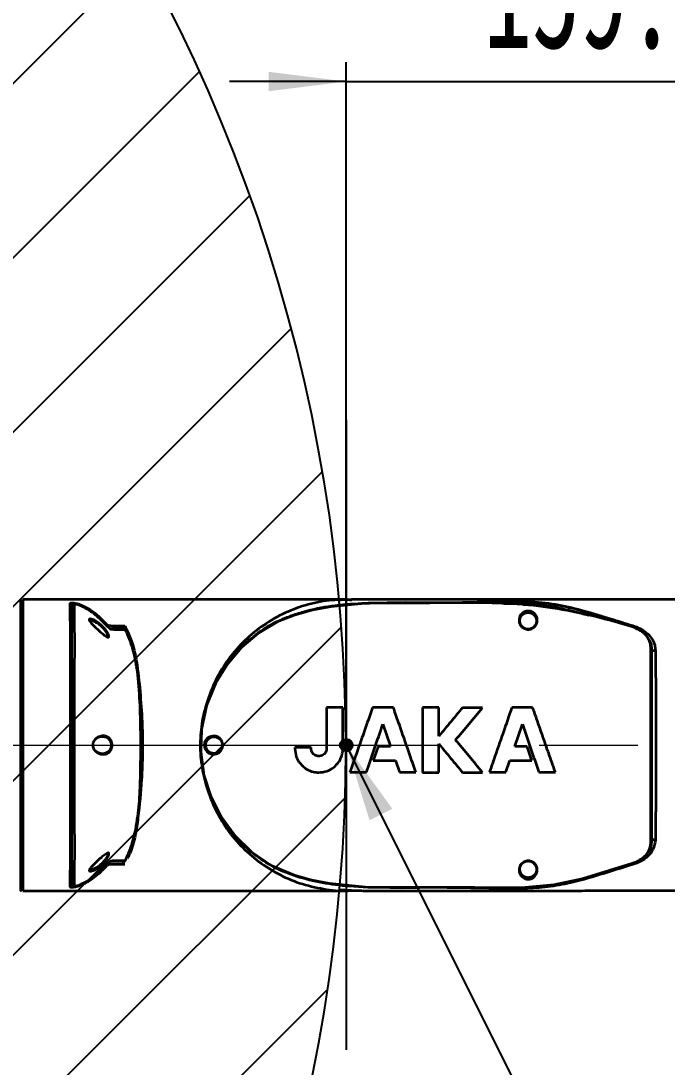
# Model space of a CAD drawing. Header units: millimetres. Extents: x 0 to 420, y 0 to 297.
# Drawn here: x 192.16 to 208.79, y 216.02 to 242.96 of the extents above; entities that cross this region are included whole.
import ezdxf

# ---------------------------------------------------------------- set-up
doc = ezdxf.new("R2010")
doc.units = ezdxf.units.MM
doc.header["$PDSIZE"] = -1
doc.linetypes.add('CENTERX2', pattern=[20.32, 12.7, -2.54, 2.54, -2.54])
doc.layers.add('细线层', color=4, linetype='Continuous')
doc.styles.add('SLDTEXTSTYLE4', font='TXT', dxfattribs={"width": 0.605})
doc.dimstyles.new('SLDDIMSTYLE0', dxfattribs={"dimtxt": 3, "dimasz": 2, "dimexe": 0, "dimexo": 0.0625, "dimgap": 0.75, "dimtad": 2, "dimdec": 1, "dimlfac": 10, "dimrnd": 1e-09, "dimzin": 12, "dimdsep": 46, "dimtxsty": 'SLDTEXTSTYLE4', "dimsah": 1, "dimcen": 0.09, "dimadec": 0, "dimazin": 3, "dimtfac": 1, "dimtmove": 0, "dimatfit": 0, "dimfxl": 0, "dimfrac": 2, "dimtolj": 1, "dimtzin": 12, "dimarcsym": 0})
doc.dimstyles.new('SLDDIMSTYLE2', dxfattribs={"dimtxt": 3, "dimasz": 2, "dimexe": 0, "dimexo": 0.0625, "dimgap": 0.75, "dimtad": 0, "dimtih": 1, "dimtoh": 1, "dimdec": 1, "dimlfac": 10, "dimrnd": 1e-09, "dimzin": 12, "dimdsep": 46, "dimtxsty": 'SLDTEXTSTYLE4', "dimsah": 1, "dimcen": 0, "dimadec": 0, "dimazin": 3, "dimtfac": 1, "dimtofl": 0, "dimtmove": 0, "dimatfit": 3, "dimfxl": 0, "dimfrac": 2, "dimtolj": 1, "dimtzin": 12, "dimarcsym": 0})
doc.dimstyles.new('SLDDIMSTYLE5', dxfattribs={"dimtxt": 0.18, "dimasz": 2, "dimexe": 0, "dimexo": 0.0625, "dimgap": 0, "dimtad": 0, "dimtih": 1, "dimtoh": 1, "dimdec": 0, "dimrnd": 1e-09, "dimzin": 0, "dimdsep": 46, "dimtxsty": 'Standard', "dimsah": 1, "dimcen": 0.09, "dimadec": 0, "dimazin": 0, "dimtfac": 2, "dimtdec": 0, "dimtofl": 0, "dimtmove": 0, "dimatfit": 3, "dimfxl": 0, "dimfrac": 2, "dimtolj": 1, "dimtzin": 0, "dimarcsym": 0})

# ---------------------------------------------------------------- blocks, each defined once
blk = doc.blocks.new('_D')
at = {"layer": '细线层'}
for p, q in [((200.534, 224.809), (200.534, 241.9)), ((216.464, 227.859), (216.464, 241.9)), ((200.534, 241.4), (197.534, 241.4)), ((200.534, 241.4), (216.464, 241.4)), ((216.464, 241.4), (219.464, 241.4))]:
    blk.add_line(p, q, dxfattribs=at)
for points in [[(200.534, 241.4), (198.534, 241.65), (198.534, 241.15)], [(216.464, 241.4), (218.464, 241.15), (218.464, 241.65)]]:
    blk.add_solid(points, dxfattribs=at)
at = {"layer": '细线层', "insert": (204.076, 245.267), "char_height": 3, "attachment_point": 1, "style": 'SLDTEXTSTYLE4'}
blk.add_mtext('159.3', dxfattribs=at)
blk = doc.blocks.new('_D_2')
at = {"layer": '细线层'}
for p, q in [((186.601, 255.531), (199.626, 270.002)), ((199.626, 270.002), (217.251, 270.002)), ((158.471, 224.276), (186.601, 255.531))]:
    blk.add_line(p, q, dxfattribs=at)
blk.add_solid([(186.601, 255.531), (188.125, 256.85), (187.754, 257.185)], dxfattribs=at)
at = {"layer": '细线层', "char_height": 3, "attachment_point": 1, "style": 'SLDTEXTSTYLE4'}
for s, insert in [('S', (201.214, 273.87)), ('R420.5', (203.964, 273.87))]:
    blk.add_mtext(s, dxfattribs=dict(at, insert=insert))

msp = doc.modelspace()

# ---------------------------------------------------------------- hatches: boundary and pattern name
at = {"layer": '细线层'}
h = msp.add_hatch(dxfattribs=at)
h.set_pattern_fill('ANSI31', color=256, style=0)
edge = h.paths.add_edge_path(flags=0)
edge.add_line((166.169, 208.06), (166.144, 185.378))
edge.add_arc((169.176, 206.209), 21.05, 261.7179, 300.6469)
edge.add_arc((158.471, 224.276), 42.05, 300.6469, 599.3531)
edge.add_arc((147.766, 206.209), 21.05, 239.3531, 278.2821)
edge.add_line((150.799, 185.378), (150.799, 208.048))
edge.add_arc((158.471, 224.276), 17.95, -64.6046, 244.697, ccw=False)
h = msp.add_hatch(color=256, dxfattribs=at)
edge = h.paths.add_edge_path(flags=0)
edge.add_arc((200.534, 224.309), 0.161, 0, 360)

# ---------------------------------------------------------------- linework, layer by layer
at = {"color": 7, "linetype": 'Continuous', "lineweight": 35}
for p, q in [((192.214, 228.059), (192.214, 220.559)), ((192.214, 227.109), (192.164, 227.109)), ((200.444, 225.281), (200.026, 225.281)), ((201.746, 225.279), (201.211, 225.279)), ((202.918, 225.278), (202.497, 225.278)), ((204.038, 225.273), (203.523, 225.273)), ((205.33, 225.279), (204.795, 225.279)), ((201.477, 224.846), (201.674, 224.276)), ((204.868, 224.276), (205.065, 224.846)), ((199.628, 224.243), (199.213, 224.243)), ((199.213, 224.243), (199.213, 224.222)), ((201.355, 224.276), (201.228, 223.914)), ((201.674, 224.276), (201.355, 224.276)), ((205.187, 224.276), (204.868, 224.276)), ((205.313, 223.914), (205.187, 224.276)), ((201.228, 223.914), (201.8, 223.914)), ((201.8, 223.914), (201.906, 223.609)), ((204.636, 223.609), (204.742, 223.914)), ((204.742, 223.914), (205.313, 223.914)), ((200.627, 223.609), (201.051, 223.609)), ((201.906, 223.609), (202.326, 223.609)), ((202.497, 223.606), (202.918, 223.606)), ((203.523, 223.607), (204.038, 223.607)), ((204.216, 223.609), (204.636, 223.609)), ((205.49, 223.609), (205.914, 223.609)), ((192.164, 221.509), (192.214, 221.509)), ((200.659, 220.567), (200.332, 220.577))]:
    msp.add_line(p, q, dxfattribs=at)
at = {"color": 8, "linetype": 'Continuous', "lineweight": 35}
for p, q in [((194.282, 224.094), (194.349, 224.107)), ((194.811, 221.294), (194.821, 221.317))]:
    msp.add_line(p, q, dxfattribs=at)
at = {"color": 7, "linetype": 'Continuous', "lineweight": 35, "flags": 128}
for points in [[(200.534, 228.059), (200.534, 228.059), (200.5, 228.059), (200.396, 228.059), (200.238, 228.059), (200.039, 228.059), (199.813, 228.059), (199.421, 228.059), (199.035, 228.059), (198.67, 228.059), (198.328, 228.059), (198.009, 228.059), (197.642, 228.059), (197.209, 228.059), (196.774, 228.059), (196.451, 228.059), (196.191, 228.059), (195.753, 228.059), (195.361, 228.059), (195.16, 228.059), (194.992, 228.059), (194.859, 228.059), (194.703, 228.059), (194.525, 228.059), (194.361, 228.059), (194.241, 228.059), (194.156, 228.059), (194.051, 228.059), (193.907, 228.059), (193.71, 228.059), (193.494, 228.059), (193.189, 228.059), (192.996, 228.059), (192.772, 228.059), (192.512, 228.059), (192.214, 228.059), (192.214, 228.059)], [(204.554, 227.953), (204.014, 227.971), (203.042, 227.973), (202.069, 227.985), (201.099, 227.965), (200.135, 227.872), (199.666, 227.786), (199.207, 227.658), (198.765, 227.482), (198.275, 227.194), (197.842, 226.825), (197.475, 226.395), (197.178, 225.914), (196.941, 225.333), (196.81, 224.72), (196.79, 224.124), (196.873, 223.534), (197.05, 222.981), (197.313, 222.465), (197.668, 221.979), (198.097, 221.558), (198.615, 221.212), (199.189, 220.966), (199.639, 220.839), (200.098, 220.751), (201.027, 220.658), (201.962, 220.637), (202.899, 220.647), (203.836, 220.65), (204.39, 220.641), (205.136, 220.651), (205.881, 220.719), (206.609, 220.87), (207.889, 221.266), (207.889, 221.266)], [(208.384, 226.689), (208.386, 226.702), (208.393, 226.715), (208.403, 226.727), (208.417, 226.736), (208.433, 226.743), (208.451, 226.746), (208.47, 226.747), (208.488, 226.744)], [(208.384, 221.929), (208.386, 221.915), (208.393, 221.903), (208.403, 221.891), (208.417, 221.882), (208.433, 221.875), (208.451, 221.871), (208.47, 221.871), (208.488, 221.873)]]:
    msp.add_lwpolyline(points, dxfattribs=at)
at = {"color": 8, "linetype": 'Continuous', "lineweight": 35, "flags": 128}
for points in [[(193.682, 227.931), (193.681, 227.929), (193.679, 227.925), (193.678, 227.92), (193.675, 227.915), (193.673, 227.908)], [(194.249, 227.542), (194.247, 227.54), (194.244, 227.538), (194.241, 227.534), (194.236, 227.53), (194.232, 227.526)], [(207.904, 227.388), (207.903, 227.383), (207.901, 227.376), (207.898, 227.368), (207.896, 227.36), (207.893, 227.351)], [(207.904, 221.23), (207.903, 221.235), (207.901, 221.242), (207.898, 221.249), (207.896, 221.258), (207.893, 221.267)], [(193.673, 220.708), (193.675, 220.703), (193.678, 220.698), (193.679, 220.693), (193.681, 220.689), (193.682, 220.687)]]:
    msp.add_lwpolyline(points, dxfattribs=at)
at = {"color": 7, "linetype": 'Continuous', "lineweight": 35}
for centre, radius, start, end in [((193.415, 227.906), 0.0489, 0.5205, 75.9617), ((193.514, 227.875), 0.0497, 71.3802, 178.6524), ((208.368, 226.816), 0.0162, 6.3085, 82.3297), ((208.368, 221.802), 0.0162, 277.6736, 353.6881), ((193.415, 220.712), 0.0489, 284.0346, 359.4815), ((193.514, 220.743), 0.0497, 181.3492, 288.6182)]:
    msp.add_arc(centre, radius, start, end, dxfattribs=at)
at = {"color": 8, "linetype": 'Continuous', "lineweight": 35}
for centre, radius, start, end in [((194.379, 227.359), 0.0512, 333.7362, 34.1115), ((194.45, 227.26), 0.0487, 31.428, 87.8718), ((194.379, 221.259), 0.0512, 325.8895, 26.6445), ((194.449, 221.358), 0.0488, 276.7608, 328.556)]:
    msp.add_arc(centre, radius, start, end, dxfattribs=at)
at = {"color": 7, "linetype": 'Continuous', "lineweight": 35}
for points, knots in [([(192.164, 224.309), (192.164, 224.517), (192.164, 224.938), (192.164, 225.55), (192.164, 226.132), (192.164, 226.658), (192.164, 227.121), (192.164, 227.5), (192.164, 227.794), (192.164, 227.979), (192.164, 228.064), (192.164, 228.05), (192.164, 228.047)], [0, 0, 0, 0, 0.1057247, 0.2145151, 0.3202402, 0.4290312, 0.534737, 0.6435052, 0.7492694, 0.858103, 0.9638445, 1, 1, 1, 1]), ([(193.427, 227.954), (193.429, 227.959), (193.433, 227.969), (193.468, 227.975), (193.525, 227.972), (193.601, 227.959), (193.655, 227.94), (193.682, 227.931)], [0, 0, 0, 0, 0.184073, 0.380102, 0.579128, 0.788491, 1, 1, 1, 1]), ([(207.904, 221.23), (207.627, 221.144), (207.072, 220.972), (206.323, 220.75), (205.643, 220.637), (205.045, 220.611), (204.006, 220.619), (202.847, 220.649), (201.567, 220.633), (200.696, 220.65), (199.921, 220.75), (199.285, 220.901), (198.707, 221.13), (198.214, 221.437), (197.782, 221.831), (197.404, 222.291), (197.096, 222.828), (196.884, 223.415), (196.778, 224.028), (196.782, 224.628), (196.889, 225.216), (197.088, 225.767), (197.377, 226.287), (197.752, 226.757), (198.206, 227.178), (198.666, 227.462), (199.085, 227.638), (199.554, 227.788), (200.172, 227.912), (200.937, 227.971), (201.974, 227.973), (203.091, 227.978), (204.287, 228.004), (205.196, 228.025), (205.996, 227.938), (206.672, 227.767), (207.305, 227.573), (207.716, 227.446), (207.904, 227.388)], [0, 0, 0, 0, 0.032965, 0.06591, 0.08842, 0.111032, 0.133646, 0.206248, 0.242578, 0.278865, 0.304849, 0.331131, 0.352783, 0.375036, 0.396654, 0.418797, 0.442302, 0.466541, 0.489182, 0.512536, 0.534264, 0.556602, 0.578711, 0.601409, 0.624581, 0.648536, 0.662294, 0.676058, 0.704305, 0.733616, 0.762975, 0.821892, 0.86029, 0.898673, 0.924888, 0.951261, 0.977642, 1, 1, 1, 1]), ([(200.674, 228.052), (200.482, 228.052), (200.078, 228.053), (199.475, 227.922), (198.882, 227.696), (198.338, 227.369), (197.854, 226.958), (197.449, 226.47), (197.127, 225.922), (196.914, 225.326), (196.807, 224.897), (196.804, 224.672), (196.804, 224.657)], [0, 0, 0, 0, 0.101498, 0.212784, 0.32407, 0.43539, 0.546711, 0.658077, 0.769443, 0.880784, 0.992126, 1, 1, 1, 1]), ([(200.344, 228.041), (200.423, 228.052), (200.533, 228.067), (200.643, 228.053), (200.673, 228.05)], [0, 0, 0, 0, 0.719691, 1, 1, 1, 1]), ([(212.514, 228.059), (212.353, 228.059), (212.016, 228.059), (211.512, 228.059), (211.017, 228.059), (210.555, 228.059), (210.125, 228.058), (209.657, 228.058), (209.162, 228.058), (208.65, 228.058), (208.201, 228.058), (207.785, 228.058), (207.415, 228.058), (207.097, 228.058), (206.797, 228.058), (206.49, 228.058), (206.165, 228.058), (205.907, 228.059), (205.682, 228.059), (205.46, 228.059), (205.178, 228.059), (204.851, 228.059), (204.515, 228.059), (204.177, 228.059), (203.711, 228.059), (203.105, 228.059), (202.413, 228.059), (201.857, 228.059), (201.442, 228.058), (201.146, 228.058), (200.897, 228.058), (200.728, 228.058), (200.664, 228.058), (200.674, 228.057), (200.676, 228.057)], [0, 0, 0, 0, 0.036672, 0.076873, 0.114802, 0.149432, 0.182083, 0.213012, 0.255922, 0.294868, 0.32971, 0.36076, 0.396456, 0.425693, 0.449315, 0.486667, 0.525371, 0.56142, 0.577166, 0.593073, 0.616071, 0.642292, 0.667311, 0.692744, 0.719387, 0.773634, 0.830981, 0.877214, 0.90105, 0.924772, 0.949053, 0.973611, 0.996377, 1, 1, 1, 1]), ([(207.757, 227.396), (207.702, 227.414), (207.424, 227.501), (206.995, 227.643), (206.493, 227.795), (206.098, 227.891), (205.731, 227.953), (205.365, 227.981), (204.97, 227.994), (204.699, 227.99), (204.555, 227.988)], [0, 0, 0, 0, 0.053194, 0.266565, 0.413162, 0.532376, 0.63842, 0.752748, 0.868258, 1, 1, 1, 1]), ([(193.427, 220.664), (193.429, 220.714), (193.432, 220.816), (193.435, 221.063), (193.436, 221.347), (193.436, 221.653), (193.436, 221.959), (193.436, 222.364), (193.435, 222.88), (193.435, 223.446), (193.435, 224.026), (193.435, 224.61), (193.435, 225.168), (193.435, 225.705), (193.436, 226.201), (193.436, 226.652), (193.436, 227.001), (193.436, 227.266), (193.435, 227.533), (193.433, 227.715), (193.43, 227.867), (193.428, 227.917), (193.427, 227.954)], [0, 0, 0, 0, 0.053829, 0.108317, 0.177925, 0.213791, 0.24965, 0.305085, 0.362071, 0.417584, 0.474883, 0.527729, 0.582132, 0.634612, 0.688556, 0.742228, 0.79721, 0.833444, 0.869685, 0.944151, 0.959473, 1, 1, 1, 1]), ([(193.464, 227.907), (193.464, 227.855), (193.464, 227.759), (193.464, 227.549), (193.464, 227.304), (193.464, 226.998), (193.464, 226.623), (193.464, 226.18), (193.464, 225.688), (193.464, 225.161), (193.464, 224.608), (193.464, 224.036), (193.464, 223.462), (193.464, 222.905), (193.464, 222.393), (193.464, 221.961), (193.464, 221.609), (193.464, 221.324), (193.464, 221.074), (193.464, 220.86), (193.464, 220.761), (193.464, 220.711)], [0, 0, 0, 0, 0.055954, 0.105021, 0.154203, 0.203201, 0.257517, 0.311803, 0.364926, 0.418038, 0.471547, 0.525056, 0.581343, 0.637636, 0.693766, 0.749922, 0.796996, 0.844267, 0.891412, 0.94571, 1, 1, 1, 1]), ([(193.55, 227.938), (193.535, 227.938), (193.513, 227.938), (193.485, 227.923), (193.47, 227.907), (193.468, 227.896), (193.468, 227.893)], [0, 0, 0, 0, 0.4548862, 0.703277, 0.9280051, 1, 1, 1, 1]), ([(193.53, 227.922), (193.531, 227.868), (193.534, 227.758), (193.537, 227.502), (193.538, 227.211), (193.538, 226.896), (193.538, 226.585), (193.537, 226.179), (193.537, 225.669), (193.536, 225.11), (193.536, 224.54), (193.536, 223.968), (193.536, 223.422), (193.537, 222.899), (193.537, 222.416), (193.538, 221.976), (193.538, 221.632), (193.538, 221.366), (193.537, 221.093), (193.535, 220.906), (193.532, 220.766), (193.531, 220.723), (193.53, 220.696)], [0, 0, 0, 0, 0.054526, 0.109631, 0.181307, 0.218247, 0.255179, 0.310387, 0.367131, 0.422424, 0.479506, 0.532005, 0.586051, 0.638194, 0.691778, 0.745379, 0.800247, 0.838324, 0.876409, 0.954635, 0.971616, 1, 1, 1, 1]), ([(193.683, 227.904), (193.666, 227.911), (193.634, 227.923), (193.59, 227.933), (193.571, 227.934), (193.563, 227.934)], [0, 0, 0, 0, 0.372603, 0.742451, 1, 1, 1, 1]), ([(193.682, 227.931), (193.755, 227.899), (193.904, 227.833), (194.064, 227.716), (194.177, 227.616), (194.225, 227.567), (194.249, 227.542)], [0, 0, 0, 0, 0.346453, 0.702578, 0.85166, 1, 1, 1, 1]), ([(194.213, 227.543), (194.144, 227.606), (194.005, 227.734), (193.819, 227.845), (193.707, 227.894), (193.683, 227.904)], [0, 0, 0, 0, 0.432441, 0.877423, 1, 1, 1, 1]), ([(205.211, 227.762), (205.218, 227.762), (205.237, 227.762), (205.273, 227.756), (205.322, 227.739), (205.387, 227.696), (205.446, 227.608), (205.459, 227.498), (205.418, 227.397), (205.365, 227.339), (205.307, 227.306), (205.26, 227.293), (205.214, 227.288), (205.167, 227.292), (205.111, 227.311), (205.051, 227.349), (204.994, 227.423), (204.968, 227.537), (204.997, 227.637), (205.058, 227.706), (205.104, 227.737), (205.154, 227.755), (205.187, 227.761), (205.207, 227.762), (205.211, 227.762)], [0, 0, 0, 0, 0.010349, 0.026296, 0.05037, 0.092973, 0.180072, 0.308869, 0.37721, 0.427737, 0.459927, 0.48549, 0.498017, 0.523295, 0.54847, 0.584142, 0.639814, 0.732041, 0.859595, 0.905554, 0.951711, 0.97293, 0.994323, 1, 1, 1, 1]), ([(205.211, 227.724), (205.207, 227.724), (205.19, 227.723), (205.173, 227.72), (205.149, 227.714), (205.113, 227.701), (205.071, 227.673), (205.016, 227.61), (204.989, 227.519), (205.013, 227.416), (205.065, 227.349), (205.119, 227.313), (205.171, 227.296), (205.214, 227.293), (205.256, 227.297), (205.299, 227.309), (205.352, 227.34), (205.4, 227.392), (205.437, 227.484), (205.426, 227.584), (205.372, 227.663), (205.313, 227.703), (205.268, 227.718), (205.235, 227.724), (205.218, 227.724), (205.211, 227.724)], [0, 0, 0, 0, 0.005428, 0.024171, 0.026117, 0.046995, 0.093214, 0.139713, 0.269383, 0.362718, 0.418361, 0.453406, 0.477722, 0.501881, 0.513867, 0.538533, 0.570105, 0.620502, 0.689505, 0.820445, 0.908696, 0.951246, 0.974795, 0.990118, 1, 1, 1, 1]), ([(205.079, 227.928), (205.206, 227.926), (205.459, 227.922), (205.851, 227.882), (206.248, 227.791), (206.558, 227.714), (206.731, 227.664), (206.768, 227.653)], [0, 0, 0, 0, 0.221757, 0.441622, 0.685716, 0.932077, 1, 1, 1, 1]), ([(194.413, 227.086), (194.408, 227.086), (194.391, 227.088), (194.343, 227.116), (194.261, 227.178), (194.152, 227.273), (194.049, 227.37), (193.976, 227.447), (193.937, 227.496), (193.919, 227.529), (193.919, 227.55), (193.931, 227.558), (193.956, 227.561), (194.012, 227.547), (194.107, 227.498), (194.215, 227.417), (194.306, 227.324), (194.37, 227.239), (194.408, 227.174), (194.428, 227.126), (194.431, 227.096), (194.423, 227.086), (194.415, 227.086), (194.413, 227.086)], [0, 0, 0, 0, 0.026826, 0.075592, 0.141306, 0.227794, 0.315489, 0.368138, 0.406158, 0.434307, 0.462581, 0.4877, 0.502047, 0.555021, 0.632951, 0.714645, 0.788866, 0.843784, 0.886876, 0.922994, 0.959221, 0.992481, 1, 1, 1, 1]), ([(194.379, 227.097), (194.386, 227.096), (194.395, 227.093), (194.407, 227.095), (194.412, 227.099), (194.415, 227.112), (194.412, 227.131), (194.393, 227.175), (194.355, 227.234), (194.291, 227.312), (194.201, 227.396), (194.095, 227.469), (194, 227.513), (193.944, 227.526), (193.927, 227.523), (193.924, 227.523)], [0, 0, 0, 0, 0.049169, 0.062886, 0.122456, 0.123308, 0.188983, 0.254856, 0.334271, 0.436625, 0.576303, 0.730894, 0.878145, 0.977054, 1, 1, 1, 1]), ([(194.461, 227.307), (194.461, 227.307), (194.462, 227.307), (194.456, 227.31), (194.442, 227.321), (194.411, 227.348), (194.362, 227.395), (194.296, 227.461), (194.241, 227.517), (194.209, 227.549), (194.204, 227.554)], [0, 0, 0, 0, 0.011981, 0.068104, 0.155549, 0.291123, 0.479245, 0.698596, 0.947711, 1, 1, 1, 1]), ([(194.491, 227.286), (194.489, 227.286), (194.481, 227.287), (194.456, 227.304), (194.403, 227.352), (194.32, 227.434), (194.252, 227.504), (194.213, 227.543)], [0, 0, 0, 0, 0.048797, 0.211527, 0.409861, 0.663905, 1, 1, 1, 1]), ([(194.249, 227.542), (194.272, 227.519), (194.313, 227.476), (194.364, 227.426), (194.399, 227.398), (194.415, 227.388), (194.42, 227.388), (194.421, 227.388)], [0, 0, 0, 0, 0.328416, 0.594619, 0.797359, 0.960558, 1, 1, 1, 1]), ([(194.421, 227.388), (194.454, 227.386), (194.519, 227.383), (194.554, 227.381), (194.615, 227.382), (194.7, 227.384), (194.788, 227.383), (194.833, 227.382)], [0, 0, 0, 0, 0.230922, 0.463262, 0.623333, 0.81068, 1, 1, 1, 1]), ([(194.45, 227.309), (194.476, 227.309), (194.528, 227.309), (194.56, 227.309), (194.63, 227.309), (194.721, 227.309), (194.791, 227.309), (194.82, 227.309)], [0, 0, 0, 0, 0.238054, 0.476897, 0.667442, 0.859575, 1, 1, 1, 1]), ([(194.85, 227.281), (194.824, 227.281), (194.759, 227.283), (194.674, 227.281), (194.605, 227.281), (194.573, 227.281), (194.518, 227.284), (194.491, 227.286)], [0, 0, 0, 0, 0.122156, 0.314963, 0.509718, 0.754879, 1, 1, 1, 1]), ([(194.811, 227.324), (194.806, 227.32), (194.796, 227.313), (194.782, 227.309), (194.774, 227.309), (194.772, 227.309)], [0, 0, 0, 0, 0.4302628, 0.8598787, 1, 1, 1, 1]), ([(194.82, 227.309), (194.825, 227.308), (194.835, 227.307), (194.845, 227.297), (194.848, 227.287), (194.849, 227.281), (194.85, 227.281), (194.85, 227.281)], [0, 0, 0, 0, 0.274476, 0.609005, 0.948829, 0.993304, 1, 1, 1, 1]), ([(194.85, 221.337), (194.903, 221.455), (195.01, 221.69), (195.127, 222.154), (195.207, 222.718), (195.24, 223.376), (195.246, 223.98), (195.248, 224.629), (195.233, 225.325), (195.188, 226.036), (195.091, 226.653), (194.967, 227.04), (194.869, 227.241), (194.85, 227.281)], [0, 0, 0, 0, 0.063958, 0.128008, 0.236726, 0.345821, 0.454937, 0.53612, 0.668169, 0.800148, 0.889164, 0.977936, 1, 1, 1, 1]), ([(208.37, 226.832), (208.363, 226.886), (208.349, 227.006), (208.235, 227.161), (208.071, 227.283), (207.949, 227.329), (207.889, 227.352)], [0, 0, 0, 0, 0.264501, 0.57911, 0.793515, 1, 1, 1, 1]), ([(207.904, 227.388), (207.97, 227.365), (208.101, 227.317), (208.266, 227.206), (208.4, 227.061), (208.475, 226.901), (208.484, 226.79), (208.488, 226.744)], [0, 0, 0, 0, 0.183275, 0.367283, 0.575619, 0.824948, 1, 1, 1, 1]), ([(208.299, 227.046), (208.317, 227.024), (208.377, 226.952), (208.381, 226.872), (208.384, 226.817)], [0, 0, 0, 0, 0.3061555, 1, 1, 1, 1]), ([(208.37, 221.786), (208.371, 221.902), (208.371, 222.136), (208.372, 222.538), (208.373, 222.979), (208.373, 223.457), (208.374, 223.962), (208.374, 224.479), (208.374, 224.982), (208.373, 225.455), (208.372, 225.909), (208.372, 226.34), (208.371, 226.617), (208.37, 226.775), (208.37, 226.809), (208.37, 226.832)], [0, 0, 0, 0, 0.087552, 0.175407, 0.262797, 0.351517, 0.440179, 0.529202, 0.618244, 0.702306, 0.786418, 0.880322, 0.974285, 0.982107, 1, 1, 1, 1]), ([(208.384, 226.817), (208.384, 226.784), (208.384, 226.63), (208.384, 226.328), (208.384, 225.9), (208.384, 225.449), (208.384, 224.978), (208.384, 224.478), (208.384, 223.964), (208.384, 223.462), (208.384, 222.987), (208.384, 222.549), (208.384, 222.148), (208.384, 221.916), (208.384, 221.8)], [0, 0, 0, 0, 0.025738, 0.119754, 0.213711, 0.297803, 0.381845, 0.470818, 0.55977, 0.648392, 0.737072, 0.824505, 0.912404, 1, 1, 1, 1]), ([(208.488, 226.744), (208.49, 226.625), (208.492, 226.386), (208.496, 225.976), (208.499, 225.53), (208.501, 225.049), (208.502, 224.545), (208.502, 224.032), (208.501, 223.533), (208.499, 223.064), (208.496, 222.73), (208.494, 222.377), (208.491, 222.119), (208.489, 221.924), (208.488, 221.873)], [0, 0, 0, 0, 0.090875, 0.182075, 0.272786, 0.365113, 0.457386, 0.550023, 0.64269, 0.731495, 0.820352, 0.848401, 0.960931, 1, 1, 1, 1]), ([(200.026, 225.281), (200.026, 225.109), (200.026, 224.761), (200.027, 224.402), (200.027, 224.221)], [0, 0, 0, 0, 0.494467, 1, 1, 1, 1]), ([(200.444, 224.269), (200.444, 224.438), (200.444, 224.78), (200.444, 225.113), (200.444, 225.281)], [0, 0, 0, 0, 0.494856, 1, 1, 1, 1]), ([(201.211, 225.279), (201.139, 225.073), (200.993, 224.655), (200.795, 224.089), (200.674, 223.742), (200.627, 223.609)], [0, 0, 0, 0, 0.374588, 0.75997, 1, 1, 1, 1]), ([(202.326, 223.609), (202.253, 223.819), (202.105, 224.245), (201.909, 224.81), (201.791, 225.151), (201.746, 225.279)], [0, 0, 0, 0, 0.377072, 0.765108, 1, 1, 1, 1]), ([(202.497, 225.278), (202.497, 225.081), (202.497, 224.681), (202.497, 224.113), (202.497, 223.757), (202.497, 223.606)], [0, 0, 0, 0, 0.3589343, 0.7282411, 1, 1, 1, 1]), ([(202.918, 224.541), (202.918, 224.664), (202.918, 224.913), (202.918, 225.156), (202.918, 225.278)], [0, 0, 0, 0, 0.497411, 1, 1, 1, 1]), ([(203.523, 225.273), (203.423, 225.152), (203.223, 224.91), (203.019, 224.664), (202.918, 224.541)], [0, 0, 0, 0, 0.498532, 1, 1, 1, 1]), ([(203.349, 224.44), (203.464, 224.579), (203.696, 224.859), (203.923, 225.135), (204.038, 225.273)], [0, 0, 0, 0, 0.4981322, 1, 1, 1, 1]), ([(204.795, 225.279), (204.72, 225.061), (204.566, 224.619), (204.37, 224.053), (204.254, 223.718), (204.216, 223.609)], [0, 0, 0, 0, 0.395558, 0.802437, 1, 1, 1, 1]), ([(205.914, 223.609), (205.876, 223.717), (205.801, 223.934), (205.683, 224.269), (205.565, 224.609), (205.446, 224.949), (205.369, 225.17), (205.33, 225.279)], [0, 0, 0, 0, 0.1963334, 0.3926723, 0.5965825, 0.8005606, 1, 1, 1, 1]), ([(201.051, 223.609), (201.121, 223.812), (201.263, 224.223), (201.405, 224.637), (201.477, 224.846)], [0, 0, 0, 0, 0.493172, 1, 1, 1, 1]), ([(205.065, 224.846), (205.135, 224.642), (205.277, 224.229), (205.418, 223.817), (205.49, 223.609)], [0, 0, 0, 0, 0.494053, 1, 1, 1, 1]), ([(194.296, 224.073), (194.282, 224.073), (194.229, 224.072), (194.15, 224.098), (194.075, 224.155), (194.033, 224.214), (194.013, 224.272), (194.011, 224.329), (194.025, 224.386), (194.06, 224.447), (194.129, 224.508), (194.198, 224.536), (194.281, 224.549), (194.356, 224.541), (194.435, 224.494), (194.482, 224.435), (194.507, 224.371), (194.515, 224.305), (194.506, 224.243), (194.482, 224.183), (194.435, 224.124), (194.37, 224.084), (194.319, 224.076), (194.296, 224.073)], [0, 0, 0, 0, 0.033003, 0.119054, 0.176474, 0.217205, 0.248376, 0.279724, 0.307475, 0.345687, 0.401747, 0.483232, 0.50058, 0.589241, 0.650921, 0.697243, 0.734111, 0.77117, 0.803772, 0.836557, 0.883678, 0.947878, 1, 1, 1, 1]), ([(194.349, 224.107), (194.373, 224.118), (194.399, 224.129), (194.439, 224.162), (194.466, 224.194), (194.49, 224.248), (194.499, 224.305), (194.492, 224.366), (194.466, 224.424), (194.42, 224.478), (194.341, 224.52), (194.267, 224.527), (194.185, 224.515), (194.12, 224.495), (194.073, 224.45), (194.056, 224.434)], [0, 0, 0, 0, 0.100254, 0.10928, 0.188326, 0.242599, 0.296091, 0.356847, 0.417871, 0.495609, 0.600486, 0.752571, 0.782369, 0.922059, 1, 1, 1, 1]), ([(197.136, 224.545), (197.167, 224.539), (197.22, 224.53), (197.288, 224.479), (197.33, 224.421), (197.352, 224.362), (197.357, 224.302), (197.348, 224.246), (197.326, 224.19), (197.282, 224.131), (197.2, 224.078), (197.109, 224.066), (197.01, 224.091), (196.941, 224.14), (196.9, 224.209), (196.886, 224.255), (196.88, 224.286), (196.88, 224.318), (196.883, 224.349), (196.893, 224.391), (196.925, 224.456), (196.998, 224.529), (197.084, 224.539), (197.136, 224.545)], [0, 0, 0, 0, 0.071838, 0.124447, 0.159478, 0.187009, 0.214707, 0.238641, 0.263041, 0.301322, 0.359294, 0.451581, 0.513004, 0.620581, 0.668308, 0.685168, 0.702169, 0.714433, 0.726682, 0.745711, 0.782689, 0.870357, 1, 1, 1, 1]), ([(197.151, 224.523), (197.151, 224.523), (197.12, 224.526), (197.073, 224.519), (197.005, 224.485), (196.96, 224.443), (196.931, 224.384), (196.922, 224.346), (196.919, 224.317), (196.919, 224.288), (196.924, 224.259), (196.937, 224.218), (196.974, 224.155), (197.036, 224.111), (197.126, 224.089), (197.208, 224.099), (197.282, 224.147), (197.323, 224.201), (197.343, 224.251), (197.351, 224.299), (197.348, 224.335), (197.341, 224.37), (197.326, 224.411), (197.288, 224.464), (197.226, 224.51), (197.179, 224.518), (197.151, 224.523)], [0, 0, 0, 0, 0.000361, 0.084349, 0.132091, 0.220919, 0.25785, 0.276445, 0.288193, 0.29989, 0.316324, 0.332945, 0.38085, 0.490065, 0.552453, 0.645756, 0.703651, 0.741246, 0.764826, 0.787694, 0.809442, 0.814193, 0.840751, 0.875102, 0.927537, 1, 1, 1, 1]), ([(192.164, 220.563), (192.164, 220.561), (192.164, 220.543), (192.164, 220.608), (192.164, 220.763), (192.164, 221.032), (192.164, 221.388), (192.164, 221.832), (192.164, 222.341), (192.164, 222.911), (192.164, 223.441), (192.164, 223.913), (192.164, 224.176), (192.164, 224.309)], [0, 0, 0, 0, 0.007852, 0.113564, 0.222339, 0.328076, 0.43688, 0.54263, 0.651449, 0.757146, 0.865905, 0.93258, 1, 1, 1, 1]), ([(199.213, 224.222), (199.219, 224.153), (199.233, 224.015), (199.337, 223.832), (199.492, 223.691), (199.667, 223.615), (199.783, 223.608), (199.83, 223.605)], [0, 0, 0, 0, 0.212498, 0.42495, 0.639788, 0.857142, 1, 1, 1, 1]), ([(199.664, 224.114), (199.656, 224.128), (199.642, 224.155), (199.633, 224.199), (199.629, 224.228), (199.628, 224.243)], [0, 0, 0, 0, 0.350872, 0.672841, 1, 1, 1, 1]), ([(200.027, 224.221), (200.026, 224.211), (200.025, 224.192), (200.018, 224.156), (200.005, 224.132), (199.997, 224.116)], [0, 0, 0, 0, 0.261898, 0.523883, 1, 1, 1, 1]), ([(200.443, 224.154), (200.444, 224.169), (200.445, 224.195), (200.445, 224.233), (200.444, 224.257), (200.444, 224.269)], [0, 0, 0, 0, 0.372293, 0.686049, 1, 1, 1, 1]), ([(202.918, 224.339), (203.019, 224.217), (203.221, 223.972), (203.422, 223.729), (203.523, 223.607)], [0, 0, 0, 0, 0.498524, 1, 1, 1, 1]), ([(202.918, 223.606), (202.918, 223.727), (202.918, 223.97), (202.918, 224.216), (202.918, 224.339)], [0, 0, 0, 0, 0.497467, 1, 1, 1, 1]), ([(204.038, 223.607), (203.924, 223.745), (203.695, 224.021), (203.465, 224.3), (203.349, 224.44)], [0, 0, 0, 0, 0.498151, 1, 1, 1, 1]), ([(194.066, 224.173), (194.085, 224.157), (194.139, 224.114), (194.216, 224.094), (194.268, 224.094), (194.282, 224.094)], [0, 0, 0, 0, 0.299749, 0.805794, 1, 1, 1, 1]), ([(196.814, 223.92), (196.833, 223.761), (196.876, 223.392), (197.068, 222.839), (197.361, 222.276), (197.748, 221.773), (198.213, 221.34), (198.745, 220.994), (199.327, 220.738), (199.943, 220.595), (200.402, 220.539), (200.648, 220.566), (200.684, 220.57)], [0, 0, 0, 0, 0.085115, 0.197045, 0.308974, 0.420953, 0.532932, 0.644896, 0.75686, 0.868792, 0.980725, 1, 1, 1, 1]), ([(199.83, 224.024), (199.813, 224.025), (199.775, 224.028), (199.719, 224.054), (199.682, 224.088), (199.666, 224.11), (199.664, 224.114)], [0, 0, 0, 0, 0.249929, 0.585133, 0.920977, 1, 1, 1, 1]), ([(199.83, 223.605), (199.898, 223.611), (200.035, 223.624), (200.218, 223.728), (200.359, 223.882), (200.426, 224.036), (200.439, 224.13), (200.443, 224.154)], [0, 0, 0, 0, 0.226793, 0.453516, 0.683386, 0.917052, 1, 1, 1, 1]), ([(199.997, 224.116), (199.987, 224.103), (199.964, 224.072), (199.912, 224.038), (199.863, 224.025), (199.835, 224.024), (199.83, 224.024)], [0, 0, 0, 0, 0.247266, 0.58298, 0.917936, 1, 1, 1, 1]), ([(207.889, 221.266), (207.944, 221.286), (208.052, 221.327), (208.19, 221.421), (208.301, 221.542), (208.361, 221.669), (208.368, 221.754), (208.37, 221.786)], [0, 0, 0, 0, 0.187742, 0.375007, 0.588456, 0.843175, 1, 1, 1, 1]), ([(208.488, 221.873), (208.476, 221.788), (208.455, 221.634), (208.308, 221.447), (208.124, 221.311), (207.977, 221.256), (207.904, 221.23)], [0, 0, 0, 0, 0.326645, 0.585305, 0.795658, 1, 1, 1, 1]), ([(208.384, 221.8), (208.381, 221.769), (208.373, 221.685), (208.341, 221.595), (208.293, 221.546), (208.291, 221.544)], [0, 0, 0, 0, 0.368084, 0.966204, 1, 1, 1, 1]), ([(193.963, 221.06), (193.959, 221.06), (193.942, 221.057), (193.923, 221.061), (193.917, 221.08), (193.927, 221.107), (193.958, 221.15), (194.021, 221.22), (194.116, 221.311), (194.222, 221.407), (194.312, 221.48), (194.368, 221.517), (194.401, 221.532), (194.423, 221.534), (194.432, 221.518), (194.426, 221.485), (194.406, 221.441), (194.371, 221.38), (194.309, 221.296), (194.219, 221.204), (194.107, 221.119), (194.016, 221.072), (193.972, 221.062), (193.963, 221.06)], [0, 0, 0, 0, 0.011601, 0.049499, 0.07483, 0.100179, 0.133988, 0.185025, 0.263796, 0.345527, 0.419067, 0.472237, 0.495822, 0.532285, 0.568847, 0.60266, 0.636128, 0.673346, 0.729227, 0.804043, 0.880753, 0.973945, 1, 1, 1, 1]), ([(193.951, 221.095), (193.961, 221.097), (194.002, 221.105), (194.057, 221.131), (194.133, 221.176), (194.205, 221.225), (194.293, 221.308), (194.355, 221.384), (194.391, 221.44), (194.41, 221.481), (194.416, 221.51), (194.41, 221.524), (194.399, 221.522), (194.395, 221.522)], [0, 0, 0, 0, 0.05416, 0.238416, 0.249999, 0.411325, 0.567796, 0.683508, 0.759752, 0.827678, 0.895855, 0.969592, 1, 1, 1, 1]), ([(194.213, 221.075), (194.227, 221.089), (194.277, 221.139), (194.352, 221.216), (194.422, 221.284), (194.468, 221.324), (194.484, 221.329), (194.491, 221.332)], [0, 0, 0, 0, 0.123443, 0.4285, 0.665628, 0.832911, 1, 1, 1, 1]), ([(194.214, 221.074), (194.217, 221.077), (194.249, 221.109), (194.306, 221.166), (194.374, 221.235), (194.423, 221.281), (194.45, 221.304), (194.461, 221.311), (194.46, 221.311), (194.46, 221.31)], [0, 0, 0, 0, 0.032497, 0.31319, 0.547226, 0.746104, 0.892384, 0.977038, 1, 1, 1, 1]), ([(194.421, 221.23), (194.416, 221.228), (194.406, 221.225), (194.375, 221.2), (194.33, 221.158), (194.284, 221.112), (194.256, 221.083), (194.249, 221.076)], [0, 0, 0, 0, 0.169089, 0.338293, 0.587425, 0.900116, 1, 1, 1, 1]), ([(194.833, 221.236), (194.774, 221.235), (194.658, 221.234), (194.578, 221.236), (194.531, 221.237), (194.493, 221.233), (194.435, 221.231), (194.421, 221.23)], [0, 0, 0, 0, 0.268386, 0.536489, 0.609826, 0.903393, 1, 1, 1, 1]), ([(194.82, 221.309), (194.791, 221.309), (194.721, 221.309), (194.631, 221.309), (194.56, 221.309), (194.528, 221.309), (194.476, 221.309), (194.45, 221.309)], [0, 0, 0, 0, 0.140425, 0.33084, 0.523103, 0.761601, 1, 1, 1, 1]), ([(194.491, 221.332), (194.518, 221.334), (194.572, 221.337), (194.604, 221.337), (194.674, 221.336), (194.759, 221.335), (194.824, 221.337), (194.85, 221.337)], [0, 0, 0, 0, 0.244678, 0.490283, 0.683255, 0.877844, 1, 1, 1, 1]), ([(194.772, 221.309), (194.778, 221.308), (194.791, 221.307), (194.804, 221.3), (194.81, 221.295), (194.811, 221.294)], [0, 0, 0, 0, 0.4496408, 0.8997477, 1, 1, 1, 1]), ([(194.82, 221.309), (194.825, 221.309), (194.835, 221.311), (194.845, 221.32), (194.848, 221.33), (194.849, 221.336), (194.85, 221.337), (194.85, 221.337)], [0, 0, 0, 0, 0.2744767, 0.6090059, 0.9488435, 0.9933035, 1, 1, 1, 1]), ([(205.214, 221.328), (205.216, 221.328), (205.235, 221.328), (205.274, 221.323), (205.331, 221.301), (205.393, 221.254), (205.447, 221.167), (205.457, 221.052), (205.414, 220.951), (205.345, 220.891), (205.291, 220.867), (205.251, 220.857), (205.214, 220.855), (205.175, 220.858), (205.127, 220.87), (205.063, 220.905), (204.995, 220.982), (204.968, 221.09), (204.997, 221.197), (205.048, 221.265), (205.104, 221.303), (205.159, 221.324), (205.196, 221.327), (205.214, 221.328)], [0, 0, 0, 0, 0.0025492, 0.0253745, 0.0538027, 0.0945669, 0.1605499, 0.2689244, 0.3829287, 0.4418912, 0.4636673, 0.4856127, 0.501651, 0.5145507, 0.5389856, 0.577097, 0.6537521, 0.780619, 0.8622138, 0.9135839, 0.9491667, 0.9757462, 1, 1, 1, 1]), ([(205.214, 221.324), (205.198, 221.323), (205.163, 221.32), (205.113, 221.301), (205.062, 221.266), (205.015, 221.204), (204.989, 221.107), (205.014, 221.009), (205.075, 220.939), (205.134, 220.907), (205.178, 220.896), (205.213, 220.893), (205.248, 220.895), (205.284, 220.904), (205.334, 220.927), (205.396, 220.981), (205.436, 221.072), (205.427, 221.177), (205.378, 221.256), (205.321, 221.298), (205.267, 221.32), (205.231, 221.323), (205.214, 221.324)], [0, 0, 0, 0, 0.0232017, 0.0489321, 0.0839678, 0.1353478, 0.2178862, 0.3468713, 0.4243685, 0.4622885, 0.4860674, 0.4984242, 0.5137495, 0.535006, 0.5564982, 0.6157501, 0.7315899, 0.8415864, 0.9078637, 0.9481501, 0.9757435, 1, 1, 1, 1]), ([(194.249, 221.076), (194.196, 221.023), (194.088, 220.917), (193.929, 220.807), (193.792, 220.733), (193.718, 220.702), (193.682, 220.687)], [0, 0, 0, 0, 0.324186, 0.654435, 0.828514, 1, 1, 1, 1]), ([(193.683, 220.713), (193.76, 220.75), (193.916, 220.824), (194.081, 220.951), (194.177, 221.039), (194.207, 221.069), (194.213, 221.075)], [0, 0, 0, 0, 0.395577, 0.802196, 0.962672, 1, 1, 1, 1]), ([(193.925, 221.097), (193.928, 221.095), (193.932, 221.094), (193.942, 221.094), (193.947, 221.095), (193.951, 221.095)], [0, 0, 0, 0, 0.483571, 0.626469, 1, 1, 1, 1]), ([(193.682, 220.687), (193.657, 220.678), (193.607, 220.661), (193.534, 220.646), (193.474, 220.642), (193.434, 220.647), (193.429, 220.659), (193.427, 220.664)], [0, 0, 0, 0, 0.195247, 0.394035, 0.593311, 0.796441, 1, 1, 1, 1]), ([(193.465, 220.741), (193.465, 220.737), (193.465, 220.724), (193.476, 220.704), (193.493, 220.689), (193.515, 220.681), (193.546, 220.677), (193.593, 220.683), (193.646, 220.697), (193.675, 220.709), (193.683, 220.713)], [0, 0, 0, 0, 0.054458, 0.149485, 0.237537, 0.328594, 0.451833, 0.695306, 0.911616, 1, 1, 1, 1]), ([(193.53, 220.696), (193.531, 220.692), (193.534, 220.685), (193.557, 220.682), (193.592, 220.685), (193.635, 220.695), (193.666, 220.707), (193.683, 220.713)], [0, 0, 0, 0, 0.199546, 0.399007, 0.593012, 0.787036, 1, 1, 1, 1]), ([(192.214, 220.559), (192.316, 220.559), (192.506, 220.559), (192.761, 220.559), (192.968, 220.559), (193.149, 220.559), (193.302, 220.559), (193.438, 220.559), (193.599, 220.559), (193.783, 220.559), (193.963, 220.559), (194.095, 220.559), (194.182, 220.559), (194.298, 220.559), (194.479, 220.559), (194.679, 220.559), (194.869, 220.559), (195.056, 220.559), (195.268, 220.559), (195.506, 220.559), (195.781, 220.559), (196.109, 220.559), (196.425, 220.559), (196.762, 220.559), (197.116, 220.559), (197.503, 220.559), (197.858, 220.559), (198.173, 220.559), (198.464, 220.559), (198.77, 220.559), (199.092, 220.559), (199.426, 220.559), (199.743, 220.559), (200.01, 220.559), (200.222, 220.559), (200.393, 220.559), (200.511, 220.559), (200.537, 220.559), (200.535, 220.559), (200.534, 220.559)], [0, 0, 0, 0, 0.026839, 0.050156, 0.070792, 0.089027, 0.109589, 0.126313, 0.143327, 0.180657, 0.222487, 0.267306, 0.299951, 0.330884, 0.360226, 0.389497, 0.415968, 0.438289, 0.457803, 0.475728, 0.502894, 0.530325, 0.562437, 0.586702, 0.619441, 0.656026, 0.689202, 0.713498, 0.739213, 0.76632, 0.794778, 0.824536, 0.855042, 0.878337, 0.902323, 0.927252, 0.953421, 0.9814, 1, 1, 1, 1]), ([(200.666, 220.56), (200.672, 220.56), (200.684, 220.56), (200.8, 220.56), (200.952, 220.56), (201.124, 220.559), (201.309, 220.559), (201.512, 220.559), (201.825, 220.559), (202.253, 220.559), (202.809, 220.559), (203.39, 220.559), (203.899, 220.559), (204.31, 220.559), (204.64, 220.559), (204.947, 220.559), (205.238, 220.559), (205.494, 220.559), (205.716, 220.559), (205.891, 220.559), (206.058, 220.559), (206.225, 220.559), (206.401, 220.559), (206.62, 220.56), (206.925, 220.56), (207.302, 220.56), (207.742, 220.56), (208.224, 220.56), (208.79, 220.56), (209.32, 220.56), (209.795, 220.559), (210.201, 220.559), (210.627, 220.559), (211.079, 220.559), (211.558, 220.559), (212.041, 220.559), (212.362, 220.559), (212.514, 220.559)], [0, 0, 0, 0, 0.0223768, 0.043396, 0.0619517, 0.0783403, 0.0930265, 0.1085098, 0.1256436, 0.1637375, 0.2057415, 0.2517882, 0.2955927, 0.3214722, 0.3449663, 0.3703751, 0.3910091, 0.4109505, 0.429597, 0.4459091, 0.4666346, 0.4859008, 0.5037598, 0.5273055, 0.5593104, 0.5998073, 0.6349223, 0.6739914, 0.7172091, 0.7649303, 0.7941366, 0.8248394, 0.8568599, 0.8906074, 0.9273005, 0.9654936, 1, 1, 1, 1])]:
    msp.add_open_spline(points, degree=3, knots=knots, dxfattribs=at)
at = {"color": 8, "linetype": 'Continuous', "lineweight": 35}
for points, knots in [([(193.491, 227.925), (193.484, 227.923), (193.467, 227.921), (193.465, 227.912), (193.464, 227.907)], [0, 0, 0, 0, 0.423432, 1, 1, 1, 1]), ([(193.563, 227.934), (193.561, 227.934), (193.547, 227.936), (193.533, 227.932), (193.531, 227.925), (193.53, 227.922)], [0, 0, 0, 0, 0.118564, 0.573555, 1, 1, 1, 1]), ([(207.889, 227.352), (207.575, 227.445), (206.944, 227.632), (205.977, 227.825), (205.178, 227.94), (204.701, 227.95), (204.554, 227.953)], [0, 0, 0, 0, 0.289576, 0.580027, 0.870037, 1, 1, 1, 1]), ([(194.833, 227.382), (194.864, 227.324), (194.954, 227.152), (195.061, 226.844), (195.17, 226.337), (195.23, 225.687), (195.296, 224.838), (195.297, 224.082), (195.263, 223.258), (195.201, 222.61), (195.112, 221.972), (195.018, 221.619), (194.928, 221.435), (194.908, 221.394)], [0, 0, 0, 0, 0.0324512, 0.0954382, 0.1595667, 0.2877333, 0.416335, 0.5787133, 0.6599121, 0.8221313, 0.8991253, 0.9772902, 1, 1, 1, 1]), ([(193.464, 220.711), (193.465, 220.705), (193.467, 220.697), (193.484, 220.694), (193.49, 220.694)], [0, 0, 0, 0, 0.663485, 1, 1, 1, 1])]:
    msp.add_open_spline(points, degree=3, knots=knots, dxfattribs=at)
at = {"layer": '细线层'}
for p, q in [((200.534, 224.309), (200.534, 232.685)), ((200.534, 232.685), (200.534, 216.456))]:
    msp.add_line(p, q, dxfattribs=at)
at = {"layer": '细线层', "linetype": 'CENTERX2', "lineweight": 18}
for p, q in [((149.62, 224.309), (220.807, 224.309)), ((191.664, 224.309), (196.234, 224.309))]:
    msp.add_line(p, q, dxfattribs=at)
at = {"layer": '细线层'}
msp.add_circle((200.534, 224.309), 0.161, dxfattribs=at)
msp.add_arc((158.471, 224.276), 42.05, 300.6469, 239.3531, dxfattribs=at)
msp.add_arc((158.471, 224.276), 42.05, 300.6469, 239.3531, dxfattribs=at)
msp.add_point((200.534, 224.309), dxfattribs=at)

# ---------------------------------------------------------------- dimensions: what is measured, and where the dimension line sits
dim = msp.add_radius_dim(center=(158.471, 224.276), mpoint=(186.601, 255.531), text='S<>', dimstyle='SLDDIMSTYLE2', dxfattribs=at)
dim.commit()
dim.dimension.update_dxf_attribs({"geometry": '_D_2', "text_midpoint": (209.232, 272.305), "dimtype": 164})
dim = msp.add_linear_dim(base=(216.464, 241.4), p1=(200.534, 224.309), p2=(216.464, 227.359), angle=0, dimstyle='SLDDIMSTYLE0', dxfattribs=at)
dim.commit()
dim.dimension.update_dxf_attribs({"geometry": '_D', "text_midpoint": (209.232, 241.4), "dimtype": 160})

# ---------------------------------------------------------------- leaders
msp.add_leader([(200.534, 224.309), (212.761, 199.807)], dimstyle='SLDDIMSTYLE5', dxfattribs=at)

doc.saveas('drawing.dxf')
